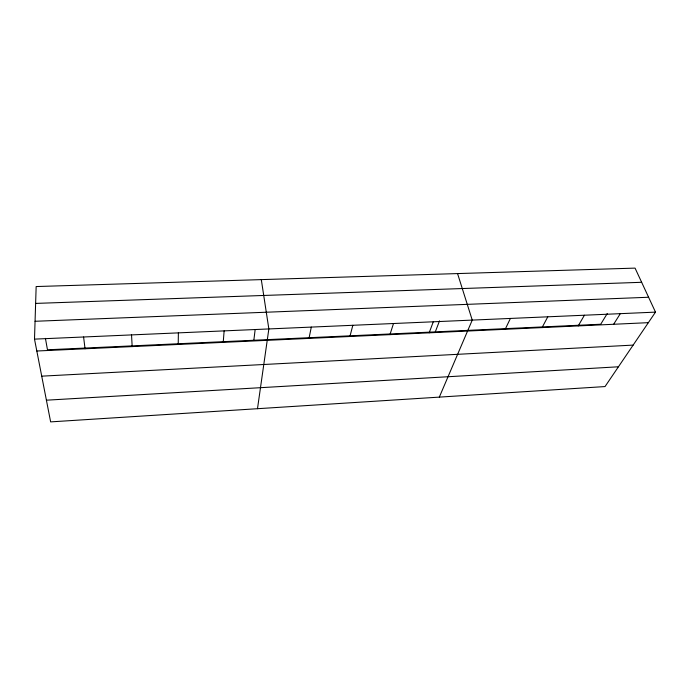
<?xml version="1.0" encoding="UTF-8"?>
<svg xmlns="http://www.w3.org/2000/svg" width="690" height="690" viewBox="0 0 690 690"><rect width="100%" height="100%" fill="white"/><g stroke="black" fill="none" stroke-linecap="round" stroke-linejoin="round"><path stroke-width="1.03" d="M178.218 344.457L178.374 332.873M34.5 339.126L36.156 286.548L635.067 268.117L655.5 312.13L605.027 386.564L50.637 421.883L34.5 339.126L655.5 312.13M223.224 342.369L224.129 330.881M253.842 340.265L255.119 329.837M257.491 408.704L268.85 328.94L261.303 279.623M309.008 338.393L311.302 327.095M349.908 336.496L352.832 325.283M389.954 334.641L393.49 323.524M429.163 332.822L433.286 321.79M435.304 331.881L439.53 320.824M439.323 397.121L472.245 320.1L457.556 273.576M505.192 329.294L510.41 318.435M542.064 327.586L547.791 316.814M578.203 325.913L584.421 315.218M607.26 313.536L600.714 324.24L47.472 349.796L45.428 338.359M613.626 324.274L620.319 313.657M46.403 400.191L618.43 366.787M41.719 376.162L633.135 345.103M36.82 351.012L648.359 322.661M35.061 321.281L648.591 297.252M35.621 303.41L641.648 282.296M83.594 336.987L85.051 348.778M131.54 334.909L132.17 346.596"/></g></svg>
